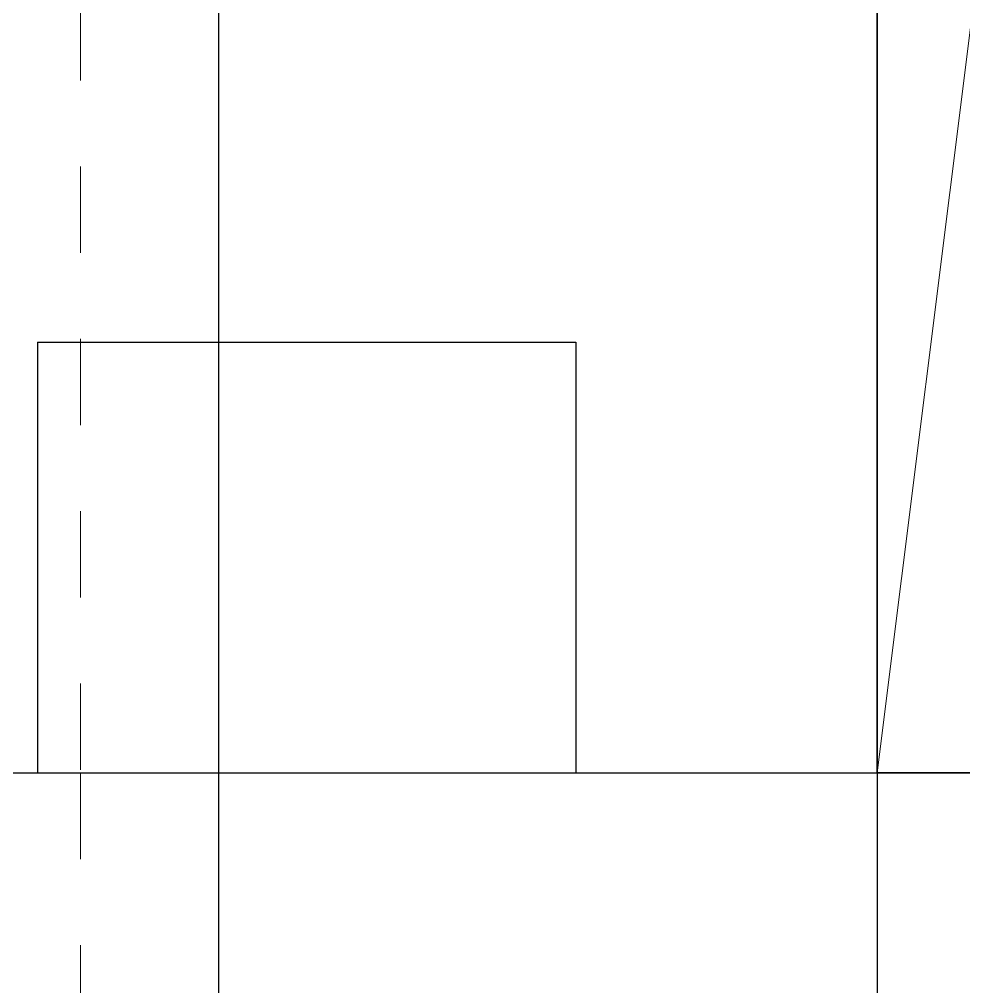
# Model space of a CAD drawing. Header units: inches. Extents: x -81.3 to 1.8, y 184.7 to 266.4.
# Drawn here: x -48.876 to -47.78, y 227.39 to 228.512 of the extents above; entities that cross this region are included whole.
import ezdxf

# ---------------------------------------------------------------- set-up
doc = ezdxf.new("R2010")
doc.units = ezdxf.units.IN
doc.header["$MEASUREMENT"] = 0
doc.linetypes.add('DASHED2', pattern=[0.375, 0.25, -0.125])
doc.linetypes.add('HIDDEN', pattern=[0.375, 0.25, -0.125])
doc.layers.add('A2 Hatch', color=8, linetype='Continuous', lineweight=9)
doc.layers.add('A4 medium', color=7, linetype='Continuous', lineweight=35)

msp = doc.modelspace()

# ---------------------------------------------------------------- linework, layer by layer
at = {"color": 1}
for p, q in [((-47.8804, 239.6378), (-47.8804, 227.6378)), ((-48.6454, 239.3014), (-48.6454, 227.6378)), ((-48.8554, 228.1378), (-48.8554, 227.6378)), ((-48.8554, 228.1378), (-48.2304, 228.1378)), ((-48.8554, 228.1378), (-48.8554, 227.6378)), ((-48.8554, 228.1378), (-48.2304, 228.1378)), ((-48.8554, 228.1378), (-48.8554, 227.6378)), ((-48.8554, 228.1378), (-48.2304, 228.1378)), ((-48.8554, 228.1378), (-48.8554, 227.6378)), ((-48.8554, 228.1378), (-48.2304, 228.1378)), ((-48.8554, 228.1378), (-48.8554, 227.6378)), ((-48.8554, 228.1378), (-48.2304, 228.1378)), ((-48.8554, 228.1378), (-48.8554, 227.6378)), ((-48.8554, 228.1378), (-48.2304, 228.1378)), ((-48.8554, 228.1378), (-48.8554, 227.6378)), ((-48.8554, 228.1378), (-48.2304, 228.1378)), ((-48.8554, 228.1378), (-48.8554, 227.6378)), ((-48.8554, 228.1378), (-48.2304, 228.1378)), ((-48.8554, 228.1378), (-48.8554, 227.6378)), ((-48.8554, 228.1378), (-48.2304, 228.1378)), ((-48.8554, 228.1378), (-48.8554, 227.6378)), ((-48.8554, 228.1378), (-48.2304, 228.1378)), ((-48.8554, 228.1378), (-48.8554, 227.6378)), ((-48.8554, 228.1378), (-48.2304, 228.1378)), ((-48.8554, 228.1378), (-48.8554, 227.6378)), ((-48.8554, 228.1378), (-48.2304, 228.1378)), ((-48.8554, 228.1378), (-48.8554, 227.6378)), ((-48.8554, 228.1378), (-48.2304, 228.1378)), ((-48.8554, 228.1378), (-48.8554, 227.6378)), ((-48.8554, 228.1378), (-48.2304, 228.1378)), ((-48.8554, 228.1378), (-48.8554, 227.6378)), ((-48.8554, 228.1378), (-48.2304, 228.1378)), ((-48.8554, 228.1378), (-48.8554, 227.6378)), ((-48.8554, 228.1378), (-48.2304, 228.1378)), ((-48.8554, 228.1378), (-48.8554, 227.6378)), ((-48.8554, 228.1378), (-48.2304, 228.1378)), ((-48.8554, 228.1378), (-48.8554, 227.6378)), ((-48.8554, 228.1378), (-48.2304, 228.1378)), ((-48.8554, 228.1378), (-48.8554, 227.6378)), ((-48.8554, 228.1378), (-48.2304, 228.1378)), ((-48.8554, 228.1378), (-48.8554, 227.6378)), ((-48.8554, 228.1378), (-48.2304, 228.1378)), ((-48.8554, 228.1378), (-48.8554, 227.6378)), ((-48.8554, 228.1378), (-48.2304, 228.1378)), ((-48.8554, 228.1378), (-48.8554, 227.6378)), ((-48.8554, 228.1378), (-48.2304, 228.1378)), ((-48.8554, 228.1378), (-48.8554, 227.6378)), ((-48.8554, 228.1378), (-48.2304, 228.1378)), ((-48.8554, 228.1378), (-48.8554, 227.6378)), ((-48.8554, 228.1378), (-48.2304, 228.1378)), ((-48.8554, 228.1378), (-48.8554, 227.6378)), ((-48.8554, 228.1378), (-48.2304, 228.1378)), ((-48.8554, 228.1378), (-48.8554, 227.6378)), ((-48.8554, 228.1378), (-48.2304, 228.1378)), ((-48.8554, 228.1378), (-48.8554, 227.6378)), ((-48.8554, 228.1378), (-48.2304, 228.1378)), ((-48.8554, 228.1378), (-48.8554, 227.6378)), ((-48.8554, 228.1378), (-48.2304, 228.1378)), ((-48.8554, 228.1378), (-48.8554, 227.6378)), ((-48.8554, 228.1378), (-48.2304, 228.1378)), ((-48.8554, 228.1378), (-48.8554, 227.6378)), ((-48.8554, 228.1378), (-48.2304, 228.1378)), ((-48.8554, 228.1378), (-48.8554, 227.6378)), ((-48.8554, 228.1378), (-48.2304, 228.1378)), ((-48.8554, 228.1378), (-48.8554, 227.6378)), ((-48.8554, 228.1378), (-48.2304, 228.1378)), ((-48.8554, 228.1378), (-48.8554, 227.6378)), ((-48.8554, 228.1378), (-48.2304, 228.1378)), ((-48.8554, 228.1378), (-48.8554, 227.6378)), ((-48.8554, 228.1378), (-48.2304, 228.1378)), ((-48.8554, 228.1378), (-48.8554, 227.6378)), ((-48.8554, 228.1378), (-48.2304, 228.1378)), ((-48.8554, 228.1378), (-48.8554, 227.6378)), ((-48.8554, 228.1378), (-48.2304, 228.1378)), ((-48.8554, 228.1378), (-48.8554, 227.6378)), ((-48.8554, 228.1378), (-48.2304, 228.1378)), ((-48.8554, 228.1378), (-48.8554, 227.6378)), ((-48.8554, 228.1378), (-48.2304, 228.1378)), ((-48.8554, 228.1378), (-48.8554, 227.6378)), ((-48.8554, 228.1378), (-48.2304, 228.1378)), ((-48.8554, 228.1378), (-48.8554, 227.6378)), ((-48.8554, 228.1378), (-48.2304, 228.1378)), ((-48.8554, 228.1378), (-48.8554, 227.6378)), ((-48.8554, 228.1378), (-48.2304, 228.1378)), ((-48.8554, 228.1378), (-48.8554, 227.6378)), ((-48.8554, 228.1378), (-48.2304, 228.1378)), ((-48.8554, 228.1378), (-48.8554, 227.6378)), ((-48.8554, 228.1378), (-48.2304, 228.1378)), ((-48.8554, 228.1378), (-48.8554, 227.6378)), ((-48.8554, 228.1378), (-48.2304, 228.1378)), ((-48.8554, 228.1378), (-48.8554, 227.6378)), ((-48.8554, 228.1378), (-48.2304, 228.1378)), ((-48.8554, 228.1378), (-48.8554, 227.6378)), ((-48.8554, 228.1378), (-48.2304, 228.1378)), ((-48.8554, 228.1378), (-48.8554, 227.6378)), ((-48.8554, 228.1378), (-48.2304, 228.1378)), ((-48.8554, 228.1378), (-48.8554, 227.6378)), ((-48.8554, 228.1378), (-48.2304, 228.1378)), ((-48.8554, 228.1378), (-48.8554, 227.6378)), ((-48.8554, 228.1378), (-48.2304, 228.1378)), ((-48.8554, 228.1378), (-48.8554, 227.6378)), ((-48.8554, 228.1378), (-48.2304, 228.1378)), ((-48.8554, 228.1378), (-48.8554, 227.6378)), ((-48.8554, 228.1378), (-48.2304, 228.1378)), ((-48.8554, 228.1378), (-48.8554, 227.6378)), ((-48.8554, 228.1378), (-48.2304, 228.1378)), ((-48.8554, 228.1378), (-48.8554, 227.6378)), ((-48.8554, 228.1378), (-48.2304, 228.1378)), ((-48.8554, 228.1378), (-48.8554, 227.6378)), ((-48.8554, 228.1378), (-48.2304, 228.1378)), ((-48.8554, 228.1378), (-48.8554, 227.6378)), ((-48.8554, 228.1378), (-48.2304, 228.1378)), ((-48.8554, 228.1378), (-48.8554, 227.6378)), ((-48.8554, 228.1378), (-48.2304, 228.1378)), ((-48.8554, 228.1378), (-48.8554, 227.6378)), ((-48.8554, 228.1378), (-48.2304, 228.1378)), ((-48.8554, 228.1378), (-48.8554, 227.6378)), ((-48.8554, 228.1378), (-48.2304, 228.1378)), ((-48.8554, 228.1378), (-48.8554, 227.6378)), ((-48.8554, 228.1378), (-48.2304, 228.1378)), ((-48.8554, 228.1378), (-48.8554, 227.6378)), ((-48.8554, 228.1378), (-48.2304, 228.1378)), ((-48.8554, 228.1378), (-48.8554, 227.6378)), ((-48.8554, 228.1378), (-48.2304, 228.1378)), ((-48.8554, 228.1378), (-48.8554, 227.6378)), ((-48.8554, 228.1378), (-48.2304, 228.1378)), ((-48.8554, 228.1378), (-48.8554, 227.6378)), ((-48.8554, 228.1378), (-48.2304, 228.1378)), ((-48.8554, 228.1378), (-48.8554, 227.6378)), ((-48.8554, 228.1378), (-48.2304, 228.1378)), ((-48.2304, 228.1378), (-48.2304, 227.6378)), ((-48.2304, 228.1378), (-48.2304, 227.6378)), ((-48.2304, 228.1378), (-48.2304, 227.6378)), ((-48.2304, 228.1378), (-48.2304, 227.6378)), ((-48.2304, 228.1378), (-48.2304, 227.6378)), ((-48.2304, 228.1378), (-48.2304, 227.6378)), ((-48.2304, 228.1378), (-48.2304, 227.6378)), ((-48.2304, 228.1378), (-48.2304, 227.6378)), ((-48.2304, 228.1378), (-48.2304, 227.6378)), ((-48.2304, 228.1378), (-48.2304, 227.6378)), ((-48.2304, 228.1378), (-48.2304, 227.6378)), ((-48.2304, 228.1378), (-48.2304, 227.6378)), ((-48.2304, 228.1378), (-48.2304, 227.6378)), ((-48.2304, 228.1378), (-48.2304, 227.6378)), ((-48.2304, 228.1378), (-48.2304, 227.6378)), ((-48.2304, 228.1378), (-48.2304, 227.6378)), ((-48.2304, 228.1378), (-48.2304, 227.6378)), ((-48.2304, 228.1378), (-48.2304, 227.6378)), ((-48.2304, 228.1378), (-48.2304, 227.6378)), ((-48.2304, 228.1378), (-48.2304, 227.6378)), ((-48.2304, 228.1378), (-48.2304, 227.6378)), ((-48.2304, 228.1378), (-48.2304, 227.6378)), ((-48.2304, 228.1378), (-48.2304, 227.6378)), ((-48.2304, 228.1378), (-48.2304, 227.6378)), ((-48.2304, 228.1378), (-48.2304, 227.6378)), ((-48.2304, 228.1378), (-48.2304, 227.6378)), ((-48.2304, 228.1378), (-48.2304, 227.6378)), ((-48.2304, 228.1378), (-48.2304, 227.6378)), ((-48.2304, 228.1378), (-48.2304, 227.6378)), ((-48.2304, 228.1378), (-48.2304, 227.6378)), ((-48.2304, 228.1378), (-48.2304, 227.6378)), ((-48.2304, 228.1378), (-48.2304, 227.6378)), ((-48.2304, 228.1378), (-48.2304, 227.6378)), ((-48.2304, 228.1378), (-48.2304, 227.6378)), ((-48.2304, 228.1378), (-48.2304, 227.6378)), ((-48.2304, 228.1378), (-48.2304, 227.6378)), ((-48.2304, 228.1378), (-48.2304, 227.6378)), ((-48.2304, 228.1378), (-48.2304, 227.6378)), ((-48.2304, 228.1378), (-48.2304, 227.6378)), ((-48.2304, 228.1378), (-48.2304, 227.6378)), ((-48.2304, 228.1378), (-48.2304, 227.6378)), ((-48.2304, 228.1378), (-48.2304, 227.6378)), ((-48.2304, 228.1378), (-48.2304, 227.6378)), ((-48.2304, 228.1378), (-48.2304, 227.6378)), ((-48.2304, 228.1378), (-48.2304, 227.6378)), ((-48.2304, 228.1378), (-48.2304, 227.6378)), ((-48.2304, 228.1378), (-48.2304, 227.6378)), ((-48.2304, 228.1378), (-48.2304, 227.6378)), ((-48.2304, 228.1378), (-48.2304, 227.6378)), ((-48.2304, 228.1378), (-48.2304, 227.6378)), ((-48.2304, 228.1378), (-48.2304, 227.6378)), ((-48.2304, 228.1378), (-48.2304, 227.6378)), ((-48.2304, 228.1378), (-48.2304, 227.6378)), ((-48.2304, 228.1378), (-48.2304, 227.6378)), ((-48.2304, 228.1378), (-48.2304, 227.6378)), ((-48.2304, 228.1378), (-48.2304, 227.6378)), ((-48.2304, 228.1378), (-48.2304, 227.6378)), ((-48.2304, 228.1378), (-48.2304, 227.6378)), ((-48.2304, 228.1378), (-48.2304, 227.6378)), ((-48.2304, 228.1378), (-48.2304, 227.6378)), ((-48.2304, 228.1378), (-48.2304, 227.6378)), ((-48.2304, 228.1378), (-48.2304, 227.6378)), ((-48.2304, 228.1378), (-48.2304, 227.6378)), ((-48.2304, 228.1378), (-48.2304, 227.6378)), ((-49.8804, 227.6378), (-47.8804, 227.6378)), ((-49.8804, 227.6378), (-47.8804, 227.6378)), ((-49.8804, 227.6378), (-47.8804, 227.6378)), ((-49.8804, 227.6378), (-47.8804, 227.6378)), ((-49.8804, 227.6378), (-47.8804, 227.6378)), ((-49.8804, 227.6378), (-47.8804, 227.6378)), ((-49.8804, 227.6378), (-47.8804, 227.6378)), ((-49.8804, 227.6378), (-47.8804, 227.6378)), ((-49.8804, 227.6378), (-47.8804, 227.6378)), ((-49.8804, 227.6378), (-47.8804, 227.6378)), ((-49.8804, 227.6378), (-47.8804, 227.6378)), ((-49.8804, 227.6378), (-47.8804, 227.6378)), ((-49.8804, 227.6378), (-47.8804, 227.6378)), ((-49.8804, 227.6378), (-47.8804, 227.6378)), ((-49.8804, 227.6378), (-47.8804, 227.6378)), ((-49.8804, 227.6378), (-47.8804, 227.6378)), ((-49.8804, 227.6378), (-47.8804, 227.6378)), ((-49.8804, 227.6378), (-47.8804, 227.6378)), ((-49.8804, 227.6378), (-47.8804, 227.6378)), ((-49.8804, 227.6378), (-47.8804, 227.6378)), ((-49.8804, 227.6378), (-47.8804, 227.6378)), ((-49.8804, 227.6378), (-47.8804, 227.6378)), ((-49.8804, 227.6378), (-47.8804, 227.6378)), ((-49.8804, 227.6378), (-47.8804, 227.6378)), ((-49.8804, 227.6378), (-47.8804, 227.6378)), ((-49.8804, 227.6378), (-47.8804, 227.6378)), ((-49.8804, 227.6378), (-47.8804, 227.6378)), ((-49.8804, 227.6378), (-47.8804, 227.6378)), ((-49.8804, 227.6378), (-47.8804, 227.6378)), ((-49.8804, 227.6378), (-47.8804, 227.6378)), ((-49.8804, 227.6378), (-47.8804, 227.6378)), ((-49.8804, 227.6378), (-47.8804, 227.6378)), ((-49.8804, 227.6378), (-47.8804, 227.6378)), ((-49.8804, 227.6378), (-47.8804, 227.6378)), ((-49.8804, 227.6378), (-47.8804, 227.6378)), ((-49.8804, 227.6378), (-47.8804, 227.6378)), ((-49.8804, 227.6378), (-47.8804, 227.6378)), ((-49.8804, 227.6378), (-47.8804, 227.6378)), ((-49.8804, 227.6378), (-47.8804, 227.6378)), ((-49.8804, 227.6378), (-47.8804, 227.6378)), ((-49.8804, 227.6378), (-47.8804, 227.6378)), ((-49.8804, 227.6378), (-47.8804, 227.6378)), ((-49.8804, 227.6378), (-47.8804, 227.6378)), ((-49.8804, 227.6378), (-47.8804, 227.6378)), ((-49.8804, 227.6378), (-47.8804, 227.6378)), ((-49.8804, 227.6378), (-47.8804, 227.6378)), ((-49.8804, 227.6378), (-47.8804, 227.6378)), ((-49.8804, 227.6378), (-47.8804, 227.6378)), ((-49.8804, 227.6378), (-47.8804, 227.6378)), ((-49.8804, 227.6378), (-47.8804, 227.6378)), ((-49.8804, 227.6378), (-47.8804, 227.6378)), ((-49.8804, 227.6378), (-47.8804, 227.6378)), ((-49.8804, 227.6378), (-47.8804, 227.6378)), ((-49.8804, 227.6378), (-47.8804, 227.6378)), ((-49.8804, 227.6378), (-47.8804, 227.6378)), ((-49.8804, 227.6378), (-47.8804, 227.6378)), ((-49.8804, 227.6378), (-47.8804, 227.6378)), ((-49.8804, 227.6378), (-47.8804, 227.6378)), ((-49.8804, 227.6378), (-47.8804, 227.6378)), ((-49.8804, 227.6378), (-47.8804, 227.6378)), ((-49.8804, 227.6378), (-47.8804, 227.6378)), ((-49.8804, 227.6378), (-47.8804, 227.6378)), ((-49.8804, 227.6378), (-47.8804, 227.6378)), ((-49.8804, 227.6378), (-47.8804, 227.6378)), ((-49.8804, 227.6378), (-47.8804, 227.6378)), ((-49.8804, 227.6378), (-47.8804, 227.6378)), ((-49.8804, 227.6378), (-47.8804, 227.6378)), ((-49.8804, 227.6378), (-47.8804, 227.6378)), ((-49.8804, 227.6378), (-47.8804, 227.6378)), ((-49.8804, 227.6378), (-47.8804, 227.6378)), ((-49.8804, 227.6378), (-47.8804, 227.6378)), ((-49.8804, 227.6378), (-47.8804, 227.6378)), ((-49.8804, 227.6378), (-47.8804, 227.6378)), ((-49.8804, 227.6378), (-47.8804, 227.6378)), ((-49.8804, 227.6378), (-47.8804, 227.6378)), ((-49.8804, 227.6378), (-47.8804, 227.6378)), ((-49.8804, 227.6378), (-47.8804, 227.6378)), ((-49.8804, 227.6378), (-47.8804, 227.6378)), ((-49.8804, 227.6378), (-47.8804, 227.6378)), ((-49.8804, 227.6378), (-47.8804, 227.6378)), ((-49.8804, 227.6378), (-47.8804, 227.6378)), ((-49.8804, 227.6378), (-47.8804, 227.6378)), ((-49.8804, 227.6378), (-47.8804, 227.6378)), ((-49.8804, 227.6378), (-47.8804, 227.6378)), ((-49.8804, 227.6378), (-47.8804, 227.6378)), ((-49.8804, 227.6378), (-47.8804, 227.6378)), ((-49.8804, 227.6378), (-47.8804, 227.6378)), ((-49.8804, 227.6378), (-47.8804, 227.6378)), ((-49.8804, 227.6378), (-47.8804, 227.6378)), ((-49.8804, 227.6378), (-47.8804, 227.6378)), ((-49.8804, 227.6378), (-47.8804, 227.6378)), ((-49.8804, 227.6378), (-47.8804, 227.6378)), ((-49.8804, 227.6378), (-47.8804, 227.6378)), ((-49.8804, 227.6378), (-47.8804, 227.6378)), ((-49.8804, 227.6378), (-47.8804, 227.6378)), ((-49.8804, 227.6378), (-47.8804, 227.6378)), ((-49.8804, 227.6378), (-47.8804, 227.6378)), ((-49.8804, 227.6378), (-47.8804, 227.6378)), ((-49.8804, 227.6378), (-47.8804, 227.6378)), ((-49.8804, 227.6378), (-47.8804, 227.6378)), ((-49.8804, 227.6378), (-47.8804, 227.6378)), ((-49.8804, 227.6378), (-47.8804, 227.6378)), ((-49.8804, 227.6378), (-47.8804, 227.6378)), ((-49.8804, 227.6378), (-47.8804, 227.6378)), ((-49.8804, 227.6378), (-47.8804, 227.6378)), ((-49.8804, 227.6378), (-47.8804, 227.6378)), ((-49.8804, 227.6378), (-47.8804, 227.6378)), ((-49.8804, 227.6378), (-47.8804, 227.6378)), ((-49.8804, 227.6378), (-47.8804, 227.6378)), ((-49.8804, 227.6378), (-47.8804, 227.6378)), ((-49.8804, 227.6378), (-47.8804, 227.6378)), ((-49.8804, 227.6378), (-47.8804, 227.6378)), ((-49.8804, 227.6378), (-47.8804, 227.6378)), ((-49.8804, 227.6378), (-47.8804, 227.6378)), ((-49.8804, 227.6378), (-47.8804, 227.6378)), ((-49.8804, 227.6378), (-47.8804, 227.6378)), ((-49.8804, 227.6378), (-47.8804, 227.6378)), ((-49.8804, 227.6378), (-47.8804, 227.6378)), ((-49.8804, 227.6378), (-47.8804, 227.6378)), ((-49.8804, 227.6378), (-47.8804, 227.6378)), ((-49.8804, 227.6378), (-47.8804, 227.6378)), ((-49.8804, 227.6378), (-47.8804, 227.6378)), ((-49.8804, 227.6378), (-47.8804, 227.6378)), ((-49.8804, 227.6378), (-47.8804, 227.6378)), ((-49.8804, 227.6378), (-47.8804, 227.6378)), ((-49.8804, 227.6378), (-47.8804, 227.6378)), ((-49.8804, 227.6378), (-47.8804, 227.6378)), ((-49.8804, 227.6378), (-47.8804, 227.6378)), ((-49.8804, 227.6378), (-47.8804, 227.6378)), ((-49.8804, 227.6378), (-47.8804, 227.6378)), ((-49.8804, 227.6378), (-47.8804, 227.6378)), ((-49.8804, 227.6378), (-47.8804, 227.6378)), ((-49.8804, 227.6378), (-47.8804, 227.6378)), ((-49.8804, 227.6378), (-47.8804, 227.6378)), ((-49.8804, 227.6378), (-47.8804, 227.6378)), ((-49.8804, 227.6378), (-47.8804, 227.6378)), ((-49.8804, 227.6378), (-47.8804, 227.6378)), ((-49.8804, 227.6378), (-47.8804, 227.6378)), ((-49.8804, 227.6378), (-47.8804, 227.6378)), ((-49.8804, 227.6378), (-47.8804, 227.6378)), ((-49.8804, 227.6378), (-47.8804, 227.6378)), ((-49.8804, 227.6378), (-47.8804, 227.6378)), ((-49.8804, 227.6378), (-47.8804, 227.6378)), ((-49.8804, 227.6378), (-47.8804, 227.6378)), ((-49.8804, 227.6378), (-47.8804, 227.6378)), ((-49.8804, 227.6378), (-47.8804, 227.6378)), ((-49.8804, 227.6378), (-47.8804, 227.6378)), ((-49.8804, 227.6378), (-47.8804, 227.6378)), ((-49.8804, 227.6378), (-47.8804, 227.6378)), ((-49.8804, 227.6378), (-47.8804, 227.6378)), ((-49.8804, 227.6378), (-47.8804, 227.6378)), ((-49.8804, 227.6378), (-47.8804, 227.6378)), ((-49.8804, 227.6378), (-47.8804, 227.6378)), ((-49.8804, 227.6378), (-47.8804, 227.6378)), ((-49.8804, 227.6378), (-47.8804, 227.6378)), ((-49.8804, 227.6378), (-47.8804, 227.6378)), ((-49.8804, 227.6378), (-47.8804, 227.6378)), ((-49.8804, 227.6378), (-47.8804, 227.6378)), ((-49.8804, 227.6378), (-47.8804, 227.6378)), ((-49.8804, 227.6378), (-47.8804, 227.6378)), ((-49.4654, 227.6378), (-47.8804, 227.6378)), ((-49.4654, 227.6378), (-47.8804, 227.6378)), ((-49.4654, 227.6378), (-47.8804, 227.6378)), ((-49.4654, 227.6378), (-47.8804, 227.6378)), ((-49.4654, 227.6378), (-47.8804, 227.6378)), ((-49.4654, 227.6378), (-47.8804, 227.6378)), ((-49.4654, 227.6378), (-47.8804, 227.6378)), ((-49.4654, 227.6378), (-47.8804, 227.6378)), ((-49.4654, 227.6378), (-47.8804, 227.6378)), ((-49.4654, 227.6378), (-47.8804, 227.6378)), ((-49.4654, 227.6378), (-47.8804, 227.6378)), ((-49.4654, 227.6378), (-47.8804, 227.6378)), ((-49.4654, 227.6378), (-47.8804, 227.6378)), ((-49.4654, 227.6378), (-47.8804, 227.6378)), ((-49.4654, 227.6378), (-47.8804, 227.6378)), ((-49.4654, 227.6378), (-47.8804, 227.6378)), ((-49.4654, 227.6378), (-47.8804, 227.6378)), ((-49.4654, 227.6378), (-47.8804, 227.6378)), ((-49.4654, 227.6378), (-47.8804, 227.6378)), ((-49.4654, 227.6378), (-47.8804, 227.6378)), ((-49.4654, 227.6378), (-47.8804, 227.6378)), ((-49.4654, 227.6378), (-47.8804, 227.6378)), ((-49.4654, 227.6378), (-47.8804, 227.6378)), ((-49.4654, 227.6378), (-47.8804, 227.6378)), ((-49.4654, 227.6378), (-47.8804, 227.6378)), ((-49.4654, 227.6378), (-47.8804, 227.6378)), ((-49.4654, 227.6378), (-47.8804, 227.6378)), ((-49.4654, 227.6378), (-47.8804, 227.6378)), ((-49.4654, 227.6378), (-47.8804, 227.6378)), ((-49.4654, 227.6378), (-47.8804, 227.6378)), ((-49.4654, 227.6378), (-47.8804, 227.6378)), ((-49.4654, 227.6378), (-47.8804, 227.6378)), ((-49.4654, 227.6378), (-47.8804, 227.6378)), ((-49.4654, 227.6378), (-47.8804, 227.6378)), ((-49.4654, 227.6378), (-47.8804, 227.6378)), ((-49.4654, 227.6378), (-47.8804, 227.6378)), ((-49.4654, 227.6378), (-47.8804, 227.6378)), ((-49.4654, 227.6378), (-47.8804, 227.6378)), ((-49.4654, 227.6378), (-47.8804, 227.6378)), ((-49.4654, 227.6378), (-47.8804, 227.6378)), ((-49.4654, 227.6378), (-47.8804, 227.6378)), ((-49.4654, 227.6378), (-47.8804, 227.6378)), ((-49.4654, 227.6378), (-47.8804, 227.6378)), ((-49.4654, 227.6378), (-47.8804, 227.6378)), ((-49.4654, 227.6378), (-47.8804, 227.6378)), ((-49.4654, 227.6378), (-47.8804, 227.6378)), ((-49.4654, 227.6378), (-47.8804, 227.6378)), ((-49.4654, 227.6378), (-47.8804, 227.6378)), ((-49.4654, 227.6378), (-47.8804, 227.6378)), ((-49.4654, 227.6378), (-47.8804, 227.6378)), ((-49.4654, 227.6378), (-47.8804, 227.6378)), ((-49.4654, 227.6378), (-47.8804, 227.6378)), ((-49.4654, 227.6378), (-47.8804, 227.6378)), ((-49.4654, 227.6378), (-47.8804, 227.6378)), ((-49.4654, 227.6378), (-47.8804, 227.6378)), ((-49.4654, 227.6378), (-47.8804, 227.6378)), ((-49.4654, 227.6378), (-47.8804, 227.6378)), ((-49.4654, 227.6378), (-47.8804, 227.6378)), ((-49.4654, 227.6378), (-47.8804, 227.6378)), ((-49.4654, 227.6378), (-47.8804, 227.6378)), ((-49.4654, 227.6378), (-47.8804, 227.6378)), ((-49.4654, 227.6378), (-47.8804, 227.6378)), ((-49.4654, 227.6378), (-47.8804, 227.6378)), ((-49.4654, 227.6378), (-47.8804, 227.6378)), ((-48.6454, 227.6378), (-48.6454, 215.6378)), ((-47.8804, 227.6378), (-47.8804, 215.6378))]:
    msp.add_line(p, q, dxfattribs=at)
at = {"color": 1, "linetype": 'HIDDEN', "ltscale": 0.02}
for p, q in [((-48.8554, 228.1378), (-48.8554, 227.6378)), ((-48.8554, 228.1378), (-48.2304, 228.1378)), ((-48.8554, 228.1378), (-48.8554, 227.6378)), ((-48.8554, 228.1378), (-48.2304, 228.1378)), ((-48.8554, 228.1378), (-48.8554, 227.6378)), ((-48.8554, 228.1378), (-48.2304, 228.1378)), ((-48.8554, 228.1378), (-48.8554, 227.6378)), ((-48.8554, 228.1378), (-48.2304, 228.1378)), ((-48.8554, 228.1378), (-48.8554, 227.6378)), ((-48.8554, 228.1378), (-48.2304, 228.1378)), ((-48.8554, 228.1378), (-48.8554, 227.6378)), ((-48.8554, 228.1378), (-48.2304, 228.1378)), ((-48.8554, 228.1378), (-48.8554, 227.6378)), ((-48.8554, 228.1378), (-48.2304, 228.1378)), ((-48.8554, 228.1378), (-48.8554, 227.6378)), ((-48.8554, 228.1378), (-48.2304, 228.1378)), ((-48.8554, 228.1378), (-48.8554, 227.6378)), ((-48.8554, 228.1378), (-48.2304, 228.1378)), ((-48.8554, 228.1378), (-48.8554, 227.6378)), ((-48.8554, 228.1378), (-48.2304, 228.1378)), ((-48.8554, 228.1378), (-48.8554, 227.6378)), ((-48.8554, 228.1378), (-48.2304, 228.1378)), ((-48.8554, 228.1378), (-48.8554, 227.6378)), ((-48.8554, 228.1378), (-48.2304, 228.1378)), ((-48.8554, 228.1378), (-48.8554, 227.6378)), ((-48.8554, 228.1378), (-48.2304, 228.1378)), ((-48.8554, 228.1378), (-48.8554, 227.6378)), ((-48.8554, 228.1378), (-48.2304, 228.1378)), ((-48.8554, 228.1378), (-48.8554, 227.6378)), ((-48.8554, 228.1378), (-48.2304, 228.1378)), ((-48.8554, 228.1378), (-48.8554, 227.6378)), ((-48.8554, 228.1378), (-48.2304, 228.1378)), ((-48.8554, 228.1378), (-48.8554, 227.6378)), ((-48.8554, 228.1378), (-48.2304, 228.1378)), ((-48.8554, 228.1378), (-48.8554, 227.6378)), ((-48.8554, 228.1378), (-48.2304, 228.1378)), ((-48.8554, 228.1378), (-48.8554, 227.6378)), ((-48.8554, 228.1378), (-48.2304, 228.1378)), ((-48.8554, 228.1378), (-48.8554, 227.6378)), ((-48.8554, 228.1378), (-48.2304, 228.1378)), ((-48.8554, 228.1378), (-48.8554, 227.6378)), ((-48.8554, 228.1378), (-48.2304, 228.1378)), ((-48.8554, 228.1378), (-48.8554, 227.6378)), ((-48.8554, 228.1378), (-48.2304, 228.1378)), ((-48.8554, 228.1378), (-48.8554, 227.6378)), ((-48.8554, 228.1378), (-48.2304, 228.1378)), ((-48.8554, 228.1378), (-48.8554, 227.6378)), ((-48.8554, 228.1378), (-48.2304, 228.1378)), ((-48.8554, 228.1378), (-48.8554, 227.6378)), ((-48.8554, 228.1378), (-48.2304, 228.1378)), ((-48.8554, 228.1378), (-48.8554, 227.6378)), ((-48.8554, 228.1378), (-48.2304, 228.1378)), ((-48.8554, 228.1378), (-48.8554, 227.6378)), ((-48.8554, 228.1378), (-48.2304, 228.1378)), ((-48.8554, 228.1378), (-48.8554, 227.6378)), ((-48.8554, 228.1378), (-48.2304, 228.1378)), ((-48.8554, 228.1378), (-48.8554, 227.6378)), ((-48.8554, 228.1378), (-48.2304, 228.1378)), ((-48.8554, 228.1378), (-48.8554, 227.6378)), ((-48.8554, 228.1378), (-48.2304, 228.1378)), ((-48.8554, 228.1378), (-48.8554, 227.6378)), ((-48.8554, 228.1378), (-48.2304, 228.1378)), ((-48.8554, 228.1378), (-48.8554, 227.6378)), ((-48.8554, 228.1378), (-48.2304, 228.1378)), ((-48.8554, 228.1378), (-48.8554, 227.6378)), ((-48.8554, 228.1378), (-48.2304, 228.1378)), ((-48.8554, 228.1378), (-48.8554, 227.6378)), ((-48.8554, 228.1378), (-48.2304, 228.1378)), ((-48.8554, 228.1378), (-48.8554, 227.6378)), ((-48.8554, 228.1378), (-48.2304, 228.1378)), ((-48.8554, 228.1378), (-48.8554, 227.6378)), ((-48.8554, 228.1378), (-48.2304, 228.1378)), ((-48.8554, 228.1378), (-48.8554, 227.6378)), ((-48.8554, 228.1378), (-48.2304, 228.1378)), ((-48.8554, 228.1378), (-48.8554, 227.6378)), ((-48.8554, 228.1378), (-48.2304, 228.1378)), ((-48.8554, 228.1378), (-48.8554, 227.6378)), ((-48.8554, 228.1378), (-48.2304, 228.1378)), ((-48.8554, 228.1378), (-48.8554, 227.6378)), ((-48.8554, 228.1378), (-48.2304, 228.1378)), ((-48.8554, 228.1378), (-48.8554, 227.6378)), ((-48.8554, 228.1378), (-48.2304, 228.1378)), ((-48.8554, 228.1378), (-48.8554, 227.6378)), ((-48.8554, 228.1378), (-48.2304, 228.1378)), ((-48.8554, 228.1378), (-48.8554, 227.6378)), ((-48.8554, 228.1378), (-48.2304, 228.1378)), ((-48.8554, 228.1378), (-48.8554, 227.6378)), ((-48.8554, 228.1378), (-48.2304, 228.1378)), ((-48.8554, 228.1378), (-48.8554, 227.6378)), ((-48.8554, 228.1378), (-48.2304, 228.1378)), ((-48.8554, 228.1378), (-48.8554, 227.6378)), ((-48.8554, 228.1378), (-48.2304, 228.1378)), ((-48.8554, 228.1378), (-48.8554, 227.6378)), ((-48.8554, 228.1378), (-48.2304, 228.1378)), ((-48.8554, 228.1378), (-48.8554, 227.6378)), ((-48.8554, 228.1378), (-48.2304, 228.1378)), ((-48.8554, 228.1378), (-48.8554, 227.6378)), ((-48.8554, 228.1378), (-48.2304, 228.1378)), ((-48.8554, 228.1378), (-48.8554, 227.6378)), ((-48.8554, 228.1378), (-48.2304, 228.1378)), ((-48.8554, 228.1378), (-48.8554, 227.6378)), ((-48.8554, 228.1378), (-48.2304, 228.1378)), ((-48.8554, 228.1378), (-48.8554, 227.6378)), ((-48.8554, 228.1378), (-48.2304, 228.1378)), ((-48.8554, 228.1378), (-48.8554, 227.6378)), ((-48.8554, 228.1378), (-48.2304, 228.1378)), ((-48.8554, 228.1378), (-48.8554, 227.6378)), ((-48.8554, 228.1378), (-48.2304, 228.1378)), ((-48.8554, 228.1378), (-48.8554, 227.6378)), ((-48.8554, 228.1378), (-48.2304, 228.1378)), ((-48.8554, 228.1378), (-48.8554, 227.6378)), ((-48.8554, 228.1378), (-48.2304, 228.1378)), ((-48.8554, 228.1378), (-48.8554, 227.6378)), ((-48.8554, 228.1378), (-48.2304, 228.1378)), ((-48.8554, 228.1378), (-48.8554, 227.6378)), ((-48.8554, 228.1378), (-48.2304, 228.1378)), ((-48.8554, 228.1378), (-48.8554, 227.6378)), ((-48.8554, 228.1378), (-48.2304, 228.1378)), ((-48.8554, 228.1378), (-48.8554, 227.6378)), ((-48.8554, 228.1378), (-48.2304, 228.1378)), ((-48.8554, 228.1378), (-48.8554, 227.6378)), ((-48.8554, 228.1378), (-48.2304, 228.1378)), ((-48.8554, 228.1378), (-48.8554, 227.6378)), ((-48.8554, 228.1378), (-48.2304, 228.1378)), ((-48.8554, 228.1378), (-48.8554, 227.6378)), ((-48.8554, 228.1378), (-48.2304, 228.1378)), ((-48.8554, 228.1378), (-48.8554, 227.6378)), ((-48.8554, 228.1378), (-48.2304, 228.1378)), ((-48.8554, 228.1378), (-48.8554, 227.6378)), ((-48.8554, 228.1378), (-48.2304, 228.1378)), ((-48.8554, 228.1378), (-48.8554, 227.6378)), ((-48.8554, 228.1378), (-48.2304, 228.1378)), ((-48.8554, 228.1378), (-48.8554, 227.6378)), ((-48.8554, 228.1378), (-48.2304, 228.1378)), ((-48.8554, 228.1378), (-48.8554, 227.6378)), ((-48.8554, 228.1378), (-48.2304, 228.1378)), ((-48.8554, 228.1378), (-48.8554, 227.6378)), ((-48.8554, 228.1378), (-48.2304, 228.1378)), ((-48.8554, 228.1378), (-48.8554, 227.6378)), ((-48.8554, 228.1378), (-48.2304, 228.1378)), ((-48.8554, 228.1378), (-48.8554, 227.6378)), ((-48.8554, 228.1378), (-48.2304, 228.1378)), ((-48.8554, 228.1378), (-48.8554, 227.6378)), ((-48.8554, 228.1378), (-48.2304, 228.1378)), ((-48.8554, 228.1378), (-48.8554, 227.6378)), ((-48.8554, 228.1378), (-48.2304, 228.1378)), ((-48.8554, 228.1378), (-48.8554, 227.6378)), ((-48.8554, 228.1378), (-48.2304, 228.1378)), ((-48.8554, 228.1378), (-48.8554, 227.6378)), ((-48.8554, 228.1378), (-48.2304, 228.1378)), ((-48.8554, 228.1378), (-48.8554, 227.6378)), ((-48.8554, 228.1378), (-48.2304, 228.1378)), ((-48.8554, 228.1378), (-48.8554, 227.6378)), ((-48.8554, 228.1378), (-48.2304, 228.1378)), ((-48.8554, 228.1378), (-48.8554, 227.6378)), ((-48.8554, 228.1378), (-48.2304, 228.1378)), ((-48.8554, 228.1378), (-48.8554, 227.6378)), ((-48.8554, 228.1378), (-48.2304, 228.1378)), ((-48.8554, 228.1378), (-48.8554, 227.6378)), ((-48.8554, 228.1378), (-48.2304, 228.1378)), ((-48.8554, 228.1378), (-48.8554, 227.6378)), ((-48.8554, 228.1378), (-48.2304, 228.1378)), ((-48.8554, 228.1378), (-48.8554, 227.6378)), ((-48.8554, 228.1378), (-48.2304, 228.1378)), ((-48.8554, 228.1378), (-48.8554, 227.6378)), ((-48.8554, 228.1378), (-48.2304, 228.1378)), ((-48.8554, 228.1378), (-48.8554, 227.6378)), ((-48.8554, 228.1378), (-48.2304, 228.1378)), ((-48.8554, 228.1378), (-48.8554, 227.6378)), ((-48.8554, 228.1378), (-48.2304, 228.1378)), ((-48.8554, 228.1378), (-48.8554, 227.6378)), ((-48.8554, 228.1378), (-48.2304, 228.1378)), ((-48.8554, 228.1378), (-48.8554, 227.6378)), ((-48.8554, 228.1378), (-48.2304, 228.1378)), ((-48.8554, 228.1378), (-48.8554, 227.6378)), ((-48.8554, 228.1378), (-48.2304, 228.1378)), ((-48.8554, 228.1378), (-48.8554, 227.6378)), ((-48.8554, 228.1378), (-48.2304, 228.1378)), ((-48.8554, 228.1378), (-48.8554, 227.6378)), ((-48.8554, 228.1378), (-48.2304, 228.1378)), ((-48.8554, 228.1378), (-48.8554, 227.6378)), ((-48.8554, 228.1378), (-48.2304, 228.1378)), ((-48.8554, 228.1378), (-48.8554, 227.6378)), ((-48.8554, 228.1378), (-48.2304, 228.1378)), ((-48.8554, 228.1378), (-48.8554, 227.6378)), ((-48.8554, 228.1378), (-48.2304, 228.1378)), ((-48.8554, 228.1378), (-48.8554, 227.6378)), ((-48.8554, 228.1378), (-48.2304, 228.1378)), ((-48.8554, 228.1378), (-48.8554, 227.6378)), ((-48.8554, 228.1378), (-48.2304, 228.1378)), ((-48.8554, 228.1378), (-48.8554, 227.6378)), ((-48.8554, 228.1378), (-48.2304, 228.1378)), ((-48.8554, 228.1378), (-48.8554, 227.6378)), ((-48.8554, 228.1378), (-48.2304, 228.1378)), ((-48.8554, 228.1378), (-48.8554, 227.6378)), ((-48.8554, 228.1378), (-48.2304, 228.1378)), ((-48.8554, 228.1378), (-48.8554, 227.6378)), ((-48.8554, 228.1378), (-48.2304, 228.1378)), ((-48.8554, 228.1378), (-48.8554, 227.6378)), ((-48.8554, 228.1378), (-48.2304, 228.1378)), ((-48.8554, 228.1378), (-48.8554, 227.6378)), ((-48.8554, 228.1378), (-48.2304, 228.1378)), ((-48.8554, 228.1378), (-48.8554, 227.6378)), ((-48.8554, 228.1378), (-48.2304, 228.1378)), ((-48.8554, 228.1378), (-48.8554, 227.6378)), ((-48.8554, 228.1378), (-48.2304, 228.1378)), ((-48.8554, 228.1378), (-48.8554, 227.6378)), ((-48.8554, 228.1378), (-48.2304, 228.1378)), ((-48.8554, 228.1378), (-48.8554, 227.6378)), ((-48.8554, 228.1378), (-48.2304, 228.1378)), ((-48.8554, 228.1378), (-48.8554, 227.6378)), ((-48.8554, 228.1378), (-48.2304, 228.1378)), ((-48.8554, 228.1378), (-48.8554, 227.6378)), ((-48.8554, 228.1378), (-48.2304, 228.1378)), ((-48.8554, 228.1378), (-48.8554, 227.6378)), ((-48.8554, 228.1378), (-48.2304, 228.1378)), ((-48.8554, 228.1378), (-48.8554, 227.6378)), ((-48.8554, 228.1378), (-48.2304, 228.1378)), ((-48.8554, 228.1378), (-48.8554, 227.6378)), ((-48.8554, 228.1378), (-48.2304, 228.1378)), ((-48.8554, 228.1378), (-48.8554, 227.6378)), ((-48.8554, 228.1378), (-48.2304, 228.1378)), ((-48.8554, 228.1378), (-48.8554, 227.6378)), ((-48.8554, 228.1378), (-48.2304, 228.1378)), ((-48.8554, 228.1378), (-48.8554, 227.6378)), ((-48.8554, 228.1378), (-48.2304, 228.1378)), ((-48.8554, 228.1378), (-48.8554, 227.6378)), ((-48.8554, 228.1378), (-48.2304, 228.1378)), ((-48.8554, 228.1378), (-48.8554, 227.6378)), ((-48.8554, 228.1378), (-48.2304, 228.1378)), ((-48.8554, 228.1378), (-48.8554, 227.6378)), ((-48.8554, 228.1378), (-48.2304, 228.1378)), ((-48.8554, 228.1378), (-48.8554, 227.6378)), ((-48.8554, 228.1378), (-48.2304, 228.1378)), ((-48.8554, 228.1378), (-48.8554, 227.6378)), ((-48.8554, 228.1378), (-48.2304, 228.1378)), ((-48.8554, 228.1378), (-48.8554, 227.6378)), ((-48.8554, 228.1378), (-48.2304, 228.1378)), ((-48.8554, 228.1378), (-48.8554, 227.6378)), ((-48.8554, 228.1378), (-48.2304, 228.1378)), ((-48.8554, 228.1378), (-48.8554, 227.6378)), ((-48.8554, 228.1378), (-48.2304, 228.1378)), ((-48.8554, 228.1378), (-48.8554, 227.6378)), ((-48.8554, 228.1378), (-48.2304, 228.1378)), ((-48.8554, 228.1378), (-48.8554, 227.6378)), ((-48.8554, 228.1378), (-48.2304, 228.1378)), ((-48.8554, 228.1378), (-48.8554, 227.6378)), ((-48.8554, 228.1378), (-48.2304, 228.1378)), ((-48.8554, 228.1378), (-48.8554, 227.6378)), ((-48.8554, 228.1378), (-48.2304, 228.1378)), ((-48.8554, 228.1378), (-48.8554, 227.6378)), ((-48.8554, 228.1378), (-48.2304, 228.1378)), ((-48.8554, 228.1378), (-48.8554, 227.6378)), ((-48.8554, 228.1378), (-48.2304, 228.1378)), ((-48.8554, 228.1378), (-48.8554, 227.6378)), ((-48.8554, 228.1378), (-48.2304, 228.1378)), ((-48.8554, 228.1378), (-48.8554, 227.6378)), ((-48.8554, 228.1378), (-48.2304, 228.1378)), ((-48.8554, 228.1378), (-48.8554, 227.6378)), ((-48.8554, 228.1378), (-48.2304, 228.1378)), ((-48.8554, 228.1378), (-48.8554, 227.6378)), ((-48.8554, 228.1378), (-48.2304, 228.1378)), ((-48.8554, 228.1378), (-48.8554, 227.6378)), ((-48.8554, 228.1378), (-48.2304, 228.1378)), ((-48.8554, 228.1378), (-48.8554, 227.6378)), ((-48.8554, 228.1378), (-48.2304, 228.1378)), ((-48.8554, 228.1378), (-48.8554, 227.6378)), ((-48.8554, 228.1378), (-48.2304, 228.1378)), ((-48.8554, 228.1378), (-48.8554, 227.6378)), ((-48.8554, 228.1378), (-48.2304, 228.1378)), ((-48.8554, 228.1378), (-48.8554, 227.6378)), ((-48.8554, 228.1378), (-48.2304, 228.1378)), ((-48.8554, 228.1378), (-48.8554, 227.6378)), ((-48.8554, 228.1378), (-48.2304, 228.1378)), ((-48.8554, 228.1378), (-48.8554, 227.6378)), ((-48.8554, 228.1378), (-48.2304, 228.1378)), ((-48.8554, 228.1378), (-48.8554, 227.6378)), ((-48.8554, 228.1378), (-48.2304, 228.1378)), ((-48.8554, 228.1378), (-48.8554, 227.6378)), ((-48.8554, 228.1378), (-48.2304, 228.1378)), ((-48.8554, 228.1378), (-48.8554, 227.6378)), ((-48.8554, 228.1378), (-48.2304, 228.1378)), ((-48.8554, 228.1378), (-48.8554, 227.6378)), ((-48.8554, 228.1378), (-48.2304, 228.1378)), ((-48.8554, 228.1378), (-48.8554, 227.6378)), ((-48.8554, 228.1378), (-48.2304, 228.1378)), ((-48.8554, 228.1378), (-48.8554, 227.6378)), ((-48.8554, 228.1378), (-48.2304, 228.1378)), ((-48.8554, 228.1378), (-48.8554, 227.6378)), ((-48.8554, 228.1378), (-48.2304, 228.1378)), ((-48.8554, 228.1378), (-48.8554, 227.6378)), ((-48.8554, 228.1378), (-48.2304, 228.1378)), ((-48.8554, 228.1378), (-48.8554, 227.6378)), ((-48.8554, 228.1378), (-48.2304, 228.1378)), ((-48.8554, 228.1378), (-48.8554, 227.6378)), ((-48.8554, 228.1378), (-48.2304, 228.1378)), ((-48.8554, 228.1378), (-48.8554, 227.6378)), ((-48.8554, 228.1378), (-48.2304, 228.1378)), ((-48.8554, 228.1378), (-48.8554, 227.6378)), ((-48.8554, 228.1378), (-48.2304, 228.1378)), ((-48.8554, 228.1378), (-48.8554, 227.6378)), ((-48.8554, 228.1378), (-48.2304, 228.1378)), ((-48.8554, 228.1378), (-48.8554, 227.6378)), ((-48.8554, 228.1378), (-48.2304, 228.1378)), ((-48.8554, 228.1378), (-48.8554, 227.6378)), ((-48.8554, 228.1378), (-48.2304, 228.1378)), ((-48.8554, 228.1378), (-48.8554, 227.6378)), ((-48.8554, 228.1378), (-48.2304, 228.1378)), ((-48.8554, 228.1378), (-48.8554, 227.6378)), ((-48.8554, 228.1378), (-48.2304, 228.1378)), ((-48.8554, 228.1378), (-48.8554, 227.6378)), ((-48.8554, 228.1378), (-48.2304, 228.1378)), ((-48.8554, 228.1378), (-48.8554, 227.6378)), ((-48.8554, 228.1378), (-48.2304, 228.1378)), ((-48.8554, 228.1378), (-48.8554, 227.6378)), ((-48.8554, 228.1378), (-48.2304, 228.1378)), ((-48.8554, 228.1378), (-48.8554, 227.6378)), ((-48.8554, 228.1378), (-48.2304, 228.1378)), ((-48.8554, 228.1378), (-48.8554, 227.6378)), ((-48.8554, 228.1378), (-48.2304, 228.1378)), ((-48.2304, 228.1378), (-48.2304, 227.6378)), ((-48.2304, 228.1378), (-48.2304, 227.6378)), ((-48.2304, 228.1378), (-48.2304, 227.6378)), ((-48.2304, 228.1378), (-48.2304, 227.6378)), ((-48.2304, 228.1378), (-48.2304, 227.6378)), ((-48.2304, 228.1378), (-48.2304, 227.6378)), ((-48.2304, 228.1378), (-48.2304, 227.6378)), ((-48.2304, 228.1378), (-48.2304, 227.6378)), ((-48.2304, 228.1378), (-48.2304, 227.6378)), ((-48.2304, 228.1378), (-48.2304, 227.6378)), ((-48.2304, 228.1378), (-48.2304, 227.6378)), ((-48.2304, 228.1378), (-48.2304, 227.6378)), ((-48.2304, 228.1378), (-48.2304, 227.6378)), ((-48.2304, 228.1378), (-48.2304, 227.6378)), ((-48.2304, 228.1378), (-48.2304, 227.6378)), ((-48.2304, 228.1378), (-48.2304, 227.6378)), ((-48.2304, 228.1378), (-48.2304, 227.6378)), ((-48.2304, 228.1378), (-48.2304, 227.6378)), ((-48.2304, 228.1378), (-48.2304, 227.6378)), ((-48.2304, 228.1378), (-48.2304, 227.6378)), ((-48.2304, 228.1378), (-48.2304, 227.6378)), ((-48.2304, 228.1378), (-48.2304, 227.6378)), ((-48.2304, 228.1378), (-48.2304, 227.6378)), ((-48.2304, 228.1378), (-48.2304, 227.6378)), ((-48.2304, 228.1378), (-48.2304, 227.6378)), ((-48.2304, 228.1378), (-48.2304, 227.6378)), ((-48.2304, 228.1378), (-48.2304, 227.6378)), ((-48.2304, 228.1378), (-48.2304, 227.6378)), ((-48.2304, 228.1378), (-48.2304, 227.6378)), ((-48.2304, 228.1378), (-48.2304, 227.6378)), ((-48.2304, 228.1378), (-48.2304, 227.6378)), ((-48.2304, 228.1378), (-48.2304, 227.6378)), ((-48.2304, 228.1378), (-48.2304, 227.6378)), ((-48.2304, 228.1378), (-48.2304, 227.6378)), ((-48.2304, 228.1378), (-48.2304, 227.6378)), ((-48.2304, 228.1378), (-48.2304, 227.6378)), ((-48.2304, 228.1378), (-48.2304, 227.6378)), ((-48.2304, 228.1378), (-48.2304, 227.6378)), ((-48.2304, 228.1378), (-48.2304, 227.6378)), ((-48.2304, 228.1378), (-48.2304, 227.6378)), ((-48.2304, 228.1378), (-48.2304, 227.6378)), ((-48.2304, 228.1378), (-48.2304, 227.6378)), ((-48.2304, 228.1378), (-48.2304, 227.6378)), ((-48.2304, 228.1378), (-48.2304, 227.6378)), ((-48.2304, 228.1378), (-48.2304, 227.6378)), ((-48.2304, 228.1378), (-48.2304, 227.6378)), ((-48.2304, 228.1378), (-48.2304, 227.6378)), ((-48.2304, 228.1378), (-48.2304, 227.6378)), ((-48.2304, 228.1378), (-48.2304, 227.6378)), ((-48.2304, 228.1378), (-48.2304, 227.6378)), ((-48.2304, 228.1378), (-48.2304, 227.6378)), ((-48.2304, 228.1378), (-48.2304, 227.6378)), ((-48.2304, 228.1378), (-48.2304, 227.6378)), ((-48.2304, 228.1378), (-48.2304, 227.6378)), ((-48.2304, 228.1378), (-48.2304, 227.6378)), ((-48.2304, 228.1378), (-48.2304, 227.6378)), ((-48.2304, 228.1378), (-48.2304, 227.6378)), ((-48.2304, 228.1378), (-48.2304, 227.6378)), ((-48.2304, 228.1378), (-48.2304, 227.6378)), ((-48.2304, 228.1378), (-48.2304, 227.6378)), ((-48.2304, 228.1378), (-48.2304, 227.6378)), ((-48.2304, 228.1378), (-48.2304, 227.6378)), ((-48.2304, 228.1378), (-48.2304, 227.6378)), ((-48.2304, 228.1378), (-48.2304, 227.6378)), ((-48.2304, 228.1378), (-48.2304, 227.6378)), ((-48.2304, 228.1378), (-48.2304, 227.6378)), ((-48.2304, 228.1378), (-48.2304, 227.6378)), ((-48.2304, 228.1378), (-48.2304, 227.6378)), ((-48.2304, 228.1378), (-48.2304, 227.6378)), ((-48.2304, 228.1378), (-48.2304, 227.6378)), ((-48.2304, 228.1378), (-48.2304, 227.6378)), ((-48.2304, 228.1378), (-48.2304, 227.6378)), ((-48.2304, 228.1378), (-48.2304, 227.6378)), ((-48.2304, 228.1378), (-48.2304, 227.6378)), ((-48.2304, 228.1378), (-48.2304, 227.6378)), ((-48.2304, 228.1378), (-48.2304, 227.6378)), ((-48.2304, 228.1378), (-48.2304, 227.6378)), ((-48.2304, 228.1378), (-48.2304, 227.6378)), ((-48.2304, 228.1378), (-48.2304, 227.6378)), ((-48.2304, 228.1378), (-48.2304, 227.6378)), ((-48.2304, 228.1378), (-48.2304, 227.6378)), ((-48.2304, 228.1378), (-48.2304, 227.6378)), ((-48.2304, 228.1378), (-48.2304, 227.6378)), ((-48.2304, 228.1378), (-48.2304, 227.6378)), ((-48.2304, 228.1378), (-48.2304, 227.6378)), ((-48.2304, 228.1378), (-48.2304, 227.6378)), ((-48.2304, 228.1378), (-48.2304, 227.6378)), ((-48.2304, 228.1378), (-48.2304, 227.6378)), ((-48.2304, 228.1378), (-48.2304, 227.6378)), ((-48.2304, 228.1378), (-48.2304, 227.6378)), ((-48.2304, 228.1378), (-48.2304, 227.6378)), ((-48.2304, 228.1378), (-48.2304, 227.6378)), ((-48.2304, 228.1378), (-48.2304, 227.6378)), ((-48.2304, 228.1378), (-48.2304, 227.6378)), ((-48.2304, 228.1378), (-48.2304, 227.6378)), ((-48.2304, 228.1378), (-48.2304, 227.6378)), ((-48.2304, 228.1378), (-48.2304, 227.6378)), ((-48.2304, 228.1378), (-48.2304, 227.6378)), ((-48.2304, 228.1378), (-48.2304, 227.6378)), ((-48.2304, 228.1378), (-48.2304, 227.6378)), ((-48.2304, 228.1378), (-48.2304, 227.6378)), ((-48.2304, 228.1378), (-48.2304, 227.6378)), ((-48.2304, 228.1378), (-48.2304, 227.6378)), ((-48.2304, 228.1378), (-48.2304, 227.6378)), ((-48.2304, 228.1378), (-48.2304, 227.6378)), ((-48.2304, 228.1378), (-48.2304, 227.6378)), ((-48.2304, 228.1378), (-48.2304, 227.6378)), ((-48.2304, 228.1378), (-48.2304, 227.6378)), ((-48.2304, 228.1378), (-48.2304, 227.6378)), ((-48.2304, 228.1378), (-48.2304, 227.6378)), ((-48.2304, 228.1378), (-48.2304, 227.6378)), ((-48.2304, 228.1378), (-48.2304, 227.6378)), ((-48.2304, 228.1378), (-48.2304, 227.6378)), ((-48.2304, 228.1378), (-48.2304, 227.6378)), ((-48.2304, 228.1378), (-48.2304, 227.6378)), ((-48.2304, 228.1378), (-48.2304, 227.6378)), ((-48.2304, 228.1378), (-48.2304, 227.6378)), ((-48.2304, 228.1378), (-48.2304, 227.6378)), ((-48.2304, 228.1378), (-48.2304, 227.6378)), ((-48.2304, 228.1378), (-48.2304, 227.6378)), ((-48.2304, 228.1378), (-48.2304, 227.6378)), ((-48.2304, 228.1378), (-48.2304, 227.6378)), ((-48.2304, 228.1378), (-48.2304, 227.6378)), ((-48.2304, 228.1378), (-48.2304, 227.6378)), ((-48.2304, 228.1378), (-48.2304, 227.6378)), ((-48.2304, 228.1378), (-48.2304, 227.6378)), ((-48.2304, 228.1378), (-48.2304, 227.6378)), ((-48.2304, 228.1378), (-48.2304, 227.6378)), ((-48.2304, 228.1378), (-48.2304, 227.6378)), ((-48.2304, 228.1378), (-48.2304, 227.6378)), ((-48.2304, 228.1378), (-48.2304, 227.6378)), ((-48.2304, 228.1378), (-48.2304, 227.6378)), ((-48.2304, 228.1378), (-48.2304, 227.6378)), ((-48.2304, 228.1378), (-48.2304, 227.6378)), ((-48.2304, 228.1378), (-48.2304, 227.6378)), ((-48.2304, 228.1378), (-48.2304, 227.6378)), ((-48.2304, 228.1378), (-48.2304, 227.6378)), ((-48.2304, 228.1378), (-48.2304, 227.6378)), ((-48.2304, 228.1378), (-48.2304, 227.6378)), ((-48.2304, 228.1378), (-48.2304, 227.6378)), ((-48.2304, 228.1378), (-48.2304, 227.6378)), ((-48.2304, 228.1378), (-48.2304, 227.6378)), ((-48.2304, 228.1378), (-48.2304, 227.6378)), ((-48.2304, 228.1378), (-48.2304, 227.6378)), ((-48.2304, 228.1378), (-48.2304, 227.6378)), ((-48.2304, 228.1378), (-48.2304, 227.6378)), ((-48.2304, 228.1378), (-48.2304, 227.6378)), ((-48.2304, 228.1378), (-48.2304, 227.6378)), ((-48.2304, 228.1378), (-48.2304, 227.6378)), ((-48.2304, 228.1378), (-48.2304, 227.6378)), ((-48.2304, 228.1378), (-48.2304, 227.6378)), ((-48.2304, 228.1378), (-48.2304, 227.6378)), ((-48.2304, 228.1378), (-48.2304, 227.6378)), ((-48.2304, 228.1378), (-48.2304, 227.6378)), ((-48.2304, 228.1378), (-48.2304, 227.6378)), ((-48.2304, 228.1378), (-48.2304, 227.6378)), ((-48.2304, 228.1378), (-48.2304, 227.6378)), ((-48.2304, 228.1378), (-48.2304, 227.6378)), ((-48.2304, 228.1378), (-48.2304, 227.6378)), ((-48.2304, 228.1378), (-48.2304, 227.6378))]:
    msp.add_line(p, q, dxfattribs=at)
at = {"ltscale": 0.15}
msp.add_line((-49.8804, 227.6378), (-47.8804, 227.6378), dxfattribs=at)
msp.add_line((-49.8804, 227.6378), (-47.8804, 227.6378), dxfattribs=at)
msp.add_line((-49.8804, 227.6378), (-47.8804, 227.6378), dxfattribs=at)
msp.add_line((-49.8804, 227.6378), (-47.8804, 227.6378), dxfattribs=at)
msp.add_line((-49.8804, 227.6378), (-47.8804, 227.6378), dxfattribs=at)
msp.add_line((-49.8804, 227.6378), (-47.8804, 227.6378), dxfattribs=at)
msp.add_line((-49.8804, 227.6378), (-47.8804, 227.6378), dxfattribs=at)
msp.add_line((-49.8804, 227.6378), (-47.8804, 227.6378), dxfattribs=at)
msp.add_line((-49.8804, 227.6378), (-47.8804, 227.6378), dxfattribs=at)
msp.add_line((-49.8804, 227.6378), (-47.8804, 227.6378), dxfattribs=at)
msp.add_line((-49.8804, 227.6378), (-47.8804, 227.6378), dxfattribs=at)
msp.add_line((-49.8804, 227.6378), (-47.8804, 227.6378), dxfattribs=at)
msp.add_line((-49.8804, 227.6378), (-47.8804, 227.6378), dxfattribs=at)
msp.add_line((-49.8804, 227.6378), (-47.8804, 227.6378), dxfattribs=at)
msp.add_line((-49.8804, 227.6378), (-47.8804, 227.6378), dxfattribs=at)
msp.add_line((-49.8804, 227.6378), (-47.8804, 227.6378), dxfattribs=at)
msp.add_line((-49.8804, 227.6378), (-47.8804, 227.6378), dxfattribs=at)
msp.add_line((-49.8804, 227.6378), (-47.8804, 227.6378), dxfattribs=at)
msp.add_line((-49.8804, 227.6378), (-47.8804, 227.6378), dxfattribs=at)
msp.add_line((-49.8804, 227.6378), (-47.8804, 227.6378), dxfattribs=at)
msp.add_line((-49.8804, 227.6378), (-47.8804, 227.6378), dxfattribs=at)
msp.add_line((-49.8804, 227.6378), (-47.8804, 227.6378), dxfattribs=at)
msp.add_line((-49.8804, 227.6378), (-47.8804, 227.6378), dxfattribs=at)
msp.add_line((-49.8804, 227.6378), (-47.8804, 227.6378), dxfattribs=at)
msp.add_line((-49.8804, 227.6378), (-47.8804, 227.6378), dxfattribs=at)
msp.add_line((-49.8804, 227.6378), (-47.8804, 227.6378), dxfattribs=at)
msp.add_line((-49.8804, 227.6378), (-47.8804, 227.6378), dxfattribs=at)
msp.add_line((-49.8804, 227.6378), (-47.8804, 227.6378), dxfattribs=at)
msp.add_line((-49.8804, 227.6378), (-47.8804, 227.6378), dxfattribs=at)
msp.add_line((-49.8804, 227.6378), (-47.8804, 227.6378), dxfattribs=at)
msp.add_line((-49.8804, 227.6378), (-47.8804, 227.6378), dxfattribs=at)
msp.add_line((-49.8804, 227.6378), (-47.8804, 227.6378), dxfattribs=at)
msp.add_line((-49.8804, 227.6378), (-47.8804, 227.6378), dxfattribs=at)
msp.add_line((-49.8804, 227.6378), (-47.8804, 227.6378), dxfattribs=at)
msp.add_line((-49.8804, 227.6378), (-47.8804, 227.6378), dxfattribs=at)
msp.add_line((-49.8804, 227.6378), (-47.8804, 227.6378), dxfattribs=at)
msp.add_line((-49.8804, 227.6378), (-47.8804, 227.6378), dxfattribs=at)
msp.add_line((-49.8804, 227.6378), (-47.8804, 227.6378), dxfattribs=at)
msp.add_line((-49.8804, 227.6378), (-47.8804, 227.6378), dxfattribs=at)
msp.add_line((-49.8804, 227.6378), (-47.8804, 227.6378), dxfattribs=at)
msp.add_line((-49.8804, 227.6378), (-47.8804, 227.6378), dxfattribs=at)
msp.add_line((-49.8804, 227.6378), (-47.8804, 227.6378), dxfattribs=at)
msp.add_line((-49.8804, 227.6378), (-47.8804, 227.6378), dxfattribs=at)
msp.add_line((-49.8804, 227.6378), (-47.8804, 227.6378), dxfattribs=at)
msp.add_line((-49.8804, 227.6378), (-47.8804, 227.6378), dxfattribs=at)
msp.add_line((-49.8804, 227.6378), (-47.8804, 227.6378), dxfattribs=at)
msp.add_line((-49.8804, 227.6378), (-47.8804, 227.6378), dxfattribs=at)
msp.add_line((-49.8804, 227.6378), (-47.8804, 227.6378), dxfattribs=at)
msp.add_line((-49.8804, 227.6378), (-47.8804, 227.6378), dxfattribs=at)
msp.add_line((-49.8804, 227.6378), (-47.8804, 227.6378), dxfattribs=at)
msp.add_line((-49.8804, 227.6378), (-47.8804, 227.6378), dxfattribs=at)
msp.add_line((-49.8804, 227.6378), (-47.8804, 227.6378), dxfattribs=at)
msp.add_line((-49.8804, 227.6378), (-47.8804, 227.6378), dxfattribs=at)
msp.add_line((-49.8804, 227.6378), (-47.8804, 227.6378), dxfattribs=at)
msp.add_line((-49.8804, 227.6378), (-47.8804, 227.6378), dxfattribs=at)
msp.add_line((-49.8804, 227.6378), (-47.8804, 227.6378), dxfattribs=at)
msp.add_line((-49.8804, 227.6378), (-47.8804, 227.6378), dxfattribs=at)
msp.add_line((-49.8804, 227.6378), (-47.8804, 227.6378), dxfattribs=at)
msp.add_line((-49.8804, 227.6378), (-47.8804, 227.6378), dxfattribs=at)
msp.add_line((-49.8804, 227.6378), (-47.8804, 227.6378), dxfattribs=at)
msp.add_line((-49.8804, 227.6378), (-47.8804, 227.6378), dxfattribs=at)
msp.add_line((-49.8804, 227.6378), (-47.8804, 227.6378), dxfattribs=at)
msp.add_line((-49.8804, 227.6378), (-47.8804, 227.6378), dxfattribs=at)
msp.add_line((-49.8804, 227.6378), (-47.8804, 227.6378), dxfattribs=at)
at = {"layer": 'A2 Hatch', "ltscale": 0.15}
msp.add_line((-46.3804, 239.6378), (-47.8804, 227.6378), dxfattribs=at)
at = {"layer": 'A2 Hatch', "linetype": 'DASHED2', "ltscale": 0.15}
for p, q in [((-48.8054, 239.1414), (-48.8054, 227.6378)), ((-48.8054, 227.6378), (-48.8054, 215.6378))]:
    msp.add_line(p, q, dxfattribs=at)
at = {"layer": 'A4 medium', "ltscale": 0.15}
msp.add_lwpolyline([(-46.3804, 227.6378), (-46.3804, 239.6378), (-47.8804, 239.6378), (-47.8804, 227.6378)], close=True, dxfattribs=at)

doc.saveas('drawing.dxf')
